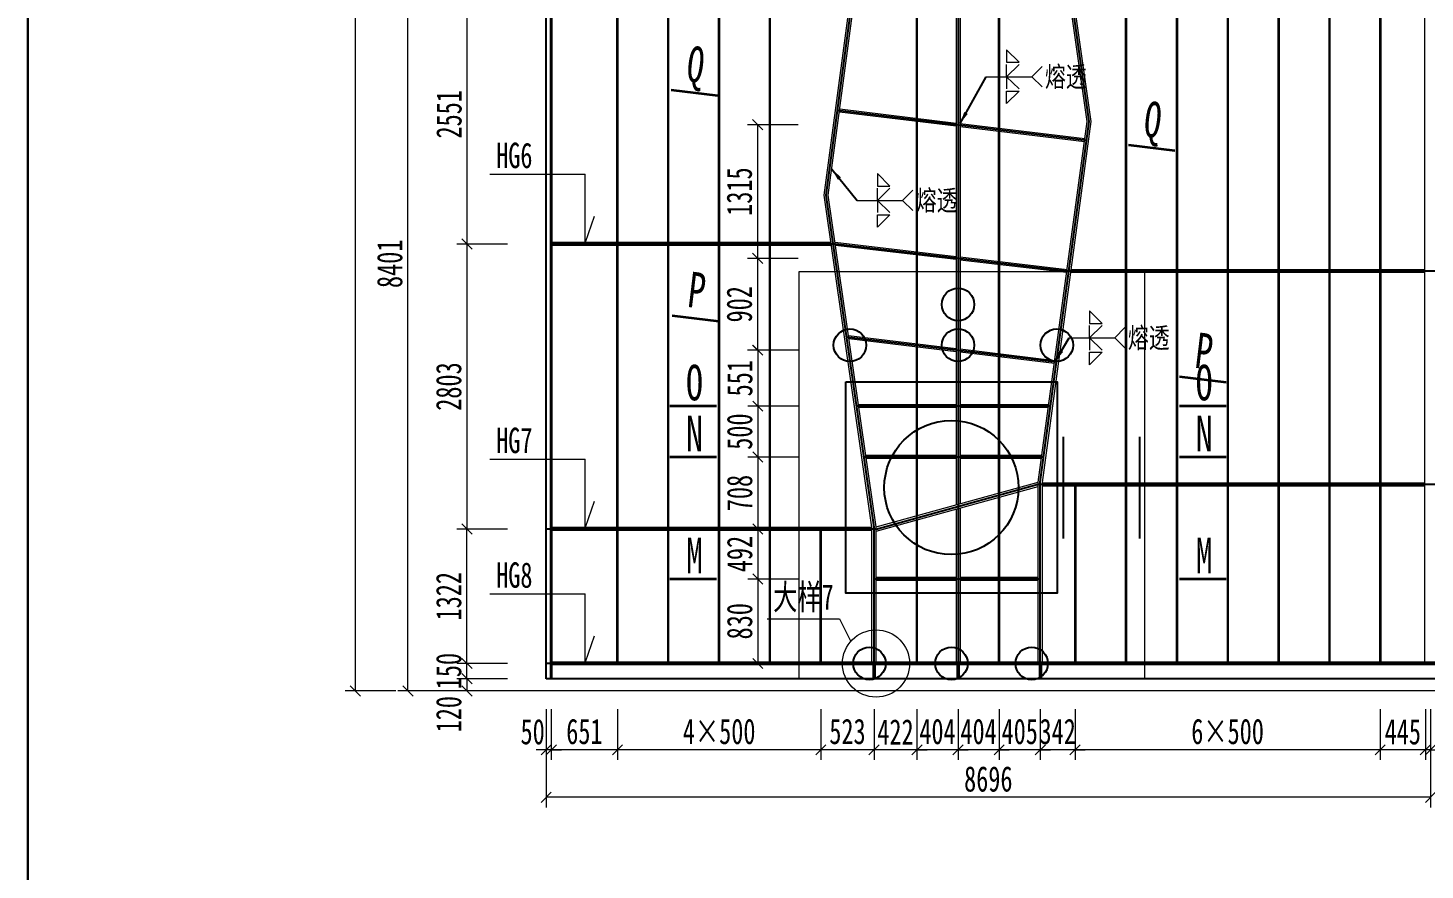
# Model space of a CAD drawing. Header units: millimetres. Extents: x -89049 to 410567, y -307459 to -100425.
# Drawn here: x 86067 to 99806, y -137737 to -129456 of the extents above; entities that cross this region are included whole.
import ezdxf
from ezdxf.enums import TextEntityAlignment as Align

# ---------------------------------------------------------------- set-up
doc = ezdxf.new("R2010")
doc.units = ezdxf.units.MM
doc.linetypes.add('CENTER2', pattern=[28.575, 19.05, -3.175, 3.175, -3.175])
doc.layers.get('Defpoints').update_dxf_attribs({"color": 8})
for name, color, linetype, lineweight in [('Dim', 4, 'Continuous', 15), ('中心线', 2, 'CENTER2', 15), ('文字', 7, 'Continuous', 15), ('粗线', 3, 'Continuous', 35), ('细实线', 4, 'Continuous', 15), ('钢板粗线', 1, 'Continuous', 25)]:
    doc.layers.add(name, color=color, linetype=linetype, lineweight=lineweight)
doc.layers.add('Text', color=4, linetype='Continuous')
doc.styles.add('111', font='', dxfattribs={"width": 0.7})
doc.styles.add('BM_Dim', font='', dxfattribs={"width": 0.85})
doc.styles.add('SMEDI', font='', dxfattribs={"width": 0.75})
doc.styles.get("Standard").update_dxf_attribs({"font": ''})
doc.styles.get('111').set_extended_font_data('仿宋_GB2312')
doc.styles.get('BM_Dim').set_extended_font_data('仿宋_GB2312')
doc.styles.get('SMEDI').set_extended_font_data('仿宋_GB2312')
doc.styles.get('Standard').set_extended_font_data('仿宋_GB2312')
doc.dimstyles.new('200', dxfattribs={"dimscale": 0, "dimtxt": 2.5, "dimasz": 1, "dimexe": 1, "dimexo": 1, "dimgap": 0.6, "dimtad": 1, "dimdec": 0, "dimdsep": 46, "dimtxsty": '111', "dimblk": 'OBLIQUE', "dimcen": 0, "dimclrd": 4, "dimclre": 4, "dimclrt": 4, "dimadec": 1, "dimazin": 2, "dimtfac": 1, "dimtdec": 0, "dimtix": 1, "dimtmove": 2, "dimatfit": 3, "dimfxl": 4, "dimfxlon": 1, "dimtolj": 1, "dimlwd": -1, "dimlwe": -1, "dimarcsym": 0})
doc.dimstyles.new('MSteel_1.0_1.0', dxfattribs={"dimtxt": 3, "dimasz": 1.2, "dimexe": 1, "dimexo": 1, "dimgap": 1, "dimtad": 3, "dimtoh": 1, "dimdec": 0, "dimzin": 0, "dimdsep": 46, "dimtxsty": 'Standard', "dimblk": 'ARCHTICK', "dimcen": 0.09, "dimclrd": 3, "dimclre": 3, "dimadec": 0, "dimazin": 0, "dimtfac": 1, "dimtdec": 4, "dimtofl": 0, "dimtmove": 0, "dimatfit": 3, "dimfxl": 1, "dimtolj": 1, "dimtzin": 0, "dimarcsym": 0})

# ---------------------------------------------------------------- blocks, each defined once
blk = doc.blocks.new('_Oblique')
at = {"color": 0, "linetype": 'ByBlock', "lineweight": -2}
blk.add_line((-0.5, -0.5), (0.5, 0.5), dxfattribs=at)
blk = doc.blocks.new('*D114')
at = {"layer": 'Defpoints', "color": 0}
for p in [(91213, -131581), (90384, -134383), (91213, -134383)]:
    blk.add_point(p, dxfattribs=at)
at = {"layer": '细实线', "color": 4}
for p, q in [((90784, -131581), (90284, -131581)), ((90384, -131581), (90384, -134383)), ((90784, -134383), (90284, -134383))]:
    blk.add_line(p, q, dxfattribs=at)
at = {"layer": '细实线', "color": 4, "xscale": 99.99999999999999, "yscale": 99.99999999999999, "zscale": 99.99999999999999}
for p, rotation in [((90384, -131581), 90), ((90384, -134383), 270)]:
    blk.add_blockref('_Oblique', p, dxfattribs=dict(at, rotation=rotation))
at = {"layer": '细实线', "color": 4, "insert": (90205, -132982), "char_height": 250, "attachment_point": 5, "rotation": 90, "style": '111'}
blk.add_mtext('\\A1;2803', dxfattribs=at)
blk = doc.blocks.new('*D115')
at = {"layer": 'Defpoints', "color": 0}
for p in [(90528, -116275), (89286, -135975), (91167, -135975)]:
    blk.add_point(p, dxfattribs=at)
at = {"layer": '细实线', "color": 4}
for p, q in [((89686, -116275), (89186, -116275)), ((89286, -116275), (89286, -135975)), ((89686, -135975), (89186, -135975))]:
    blk.add_line(p, q, dxfattribs=at)
at = {"layer": '细实线', "color": 4, "xscale": 99.99999999999999, "yscale": 99.99999999999999, "zscale": 99.99999999999999}
for p, rotation in [((89286, -116275), 90), ((89286, -135975), 270)]:
    blk.add_blockref('_Oblique', p, dxfattribs=dict(at, rotation=rotation))
at = {"layer": '细实线', "color": 4, "insert": (89107, -126125), "char_height": 250, "attachment_point": 5, "rotation": 90, "style": '111'}
blk.add_mtext('\\A1;19700', dxfattribs=at)
blk = doc.blocks.new('*D125')
at = {"layer": 'Defpoints', "color": 0}
for p in [(99364, -135705), (99809, -135855), (99364, -136554)]:
    blk.add_point(p, dxfattribs=at)
at = {"layer": '细实线', "color": 4}
for p, q in [((99364, -136154), (99364, -136654)), ((99809, -136154), (99809, -136654)), ((99809, -136554), (99364, -136554))]:
    blk.add_line(p, q, dxfattribs=at)
at = {"layer": '细实线', "color": 4, "xscale": 99.99999999999999, "yscale": 99.99999999999999, "zscale": 99.99999999999999, "rotation": 180}
blk.add_blockref('_Oblique', (99364, -136554), dxfattribs=at)
at = {"layer": '细实线', "color": 4, "xscale": 99.99999999999999, "yscale": 99.99999999999999, "zscale": 99.99999999999999}
blk.add_blockref('_Oblique', (99809, -136554), dxfattribs=at)
at = {"layer": '细实线', "color": 4, "insert": (99587, -136378), "char_height": 250, "attachment_point": 5, "style": '111'}
blk.add_mtext('\\A1;445', dxfattribs=at)
blk = doc.blocks.new('*D126')
at = {"layer": 'Defpoints', "color": 0}
for p in [(96364, -135705), (99364, -135705), (96364, -136554)]:
    blk.add_point(p, dxfattribs=at)
at = {"layer": '细实线', "color": 4}
for p, q in [((96364, -136154), (96364, -136654)), ((99364, -136154), (99364, -136654)), ((99364, -136554), (96364, -136554))]:
    blk.add_line(p, q, dxfattribs=at)
at = {"layer": '细实线', "color": 4, "xscale": 99.99999999999999, "yscale": 99.99999999999999, "zscale": 99.99999999999999, "rotation": 180}
blk.add_blockref('_Oblique', (96364, -136554), dxfattribs=at)
at = {"layer": '细实线', "color": 4, "xscale": 99.99999999999999, "yscale": 99.99999999999999, "zscale": 99.99999999999999}
blk.add_blockref('_Oblique', (99364, -136554), dxfattribs=at)
at = {"layer": '细实线', "color": 4, "insert": (97864, -136375), "char_height": 250, "attachment_point": 5, "style": '111'}
blk.add_mtext('\\A1;6×500', dxfattribs=at)
blk = doc.blocks.new('*D127')
at = {"layer": 'Defpoints', "color": 0}
for p in [(91163, -135855), (99859, -135855), (91163, -137021)]:
    blk.add_point(p, dxfattribs=at)
at = {"layer": '细实线', "color": 4}
for p, q in [((91163, -136621), (91163, -137121)), ((99859, -136621), (99859, -137121)), ((99859, -137021), (91163, -137021))]:
    blk.add_line(p, q, dxfattribs=at)
at = {"layer": '细实线', "color": 4, "xscale": 99.99999999999999, "yscale": 99.99999999999999, "zscale": 99.99999999999999, "rotation": 180}
blk.add_blockref('_Oblique', (91163, -137021), dxfattribs=at)
at = {"layer": '细实线', "color": 4, "xscale": 99.99999999999999, "yscale": 99.99999999999999, "zscale": 99.99999999999999}
blk.add_blockref('_Oblique', (99859, -137021), dxfattribs=at)
at = {"layer": '细实线', "color": 4, "insert": (95511, -136842), "char_height": 250, "attachment_point": 5, "style": '111'}
blk.add_mtext('\\A1;8696', dxfattribs=at)
blk = doc.blocks.new('*D128')
at = {"layer": 'Defpoints', "color": 0}
for p in [(99809, -135855), (99859, -135855), (99809, -136554)]:
    blk.add_point(p, dxfattribs=at)
at = {"layer": '细实线', "color": 4}
for p, q in [((99809, -136154), (99809, -136654)), ((99859, -136154), (99859, -136654)), ((99809, -136554), (99709, -136554)), ((99859, -136554), (99809, -136554)), ((99859, -136554), (99959, -136554))]:
    blk.add_line(p, q, dxfattribs=at)
at = {"layer": '细实线', "color": 4, "xscale": 99.99999999999999, "yscale": 99.99999999999999, "zscale": 99.99999999999999}
blk.add_blockref('_Oblique', (99809, -136554), dxfattribs=at)
at = {"layer": '细实线', "color": 4, "xscale": 99.99999999999999, "yscale": 99.99999999999999, "zscale": 99.99999999999999, "rotation": 180}
blk.add_blockref('_Oblique', (99859, -136554), dxfattribs=at)
at = {"layer": '细实线', "color": 4, "insert": (100022, -136376), "char_height": 250, "attachment_point": 5, "style": '111'}
blk.add_mtext('\\A1;50', dxfattribs=at)
blk = doc.blocks.new('*D129')
at = {"layer": 'Defpoints', "color": 0}
for p in [(91163, -135855), (91213, -136295), (91163, -136554)]:
    blk.add_point(p, dxfattribs=at)
at = {"layer": '细实线', "color": 4}
for p, q in [((91163, -136154), (91163, -136654)), ((91213, -136395), (91213, -136654)), ((91163, -136554), (91063, -136554)), ((91213, -136554), (91163, -136554)), ((91213, -136554), (91313, -136554))]:
    blk.add_line(p, q, dxfattribs=at)
at = {"layer": '细实线', "color": 4, "xscale": 99.99999999999999, "yscale": 99.99999999999999, "zscale": 99.99999999999999}
blk.add_blockref('_Oblique', (91163, -136554), dxfattribs=at)
at = {"layer": '细实线', "color": 4, "xscale": 99.99999999999999, "yscale": 99.99999999999999, "zscale": 99.99999999999999, "rotation": 180}
blk.add_blockref('_Oblique', (91213, -136554), dxfattribs=at)
at = {"layer": '细实线', "color": 4, "insert": (91030, -136377), "char_height": 250, "attachment_point": 5, "style": '111'}
blk.add_mtext('\\A1;50', dxfattribs=at)
blk = doc.blocks.new('*D130')
at = {"layer": 'Defpoints', "color": 0}
for p in [(91864, -135705), (91213, -135855), (91213, -136554)]:
    blk.add_point(p, dxfattribs=at)
at = {"layer": '细实线', "color": 4}
for p, q in [((91213, -136154), (91213, -136654)), ((91864, -136154), (91864, -136654)), ((91864, -136554), (91213, -136554))]:
    blk.add_line(p, q, dxfattribs=at)
at = {"layer": '细实线', "color": 4, "xscale": 99.99999999999999, "yscale": 99.99999999999999, "zscale": 99.99999999999999, "rotation": 180}
blk.add_blockref('_Oblique', (91213, -136554), dxfattribs=at)
at = {"layer": '细实线', "color": 4, "xscale": 99.99999999999999, "yscale": 99.99999999999999, "zscale": 99.99999999999999}
blk.add_blockref('_Oblique', (91864, -136554), dxfattribs=at)
at = {"layer": '细实线', "color": 4, "insert": (91539, -136375), "char_height": 250, "attachment_point": 5, "style": '111'}
blk.add_mtext('\\A1;651', dxfattribs=at)
blk = doc.blocks.new('*D132')
at = {"layer": 'Defpoints', "color": 0}
for p in [(89804, -127574), (91163, -127574), (91163, -135975)]:
    blk.add_point(p, dxfattribs=at)
at = {"layer": '细实线', "color": 4}
for p, q in [((90204, -127574), (89704, -127574)), ((89804, -135975), (89804, -127574)), ((90204, -135975), (89704, -135975))]:
    blk.add_line(p, q, dxfattribs=at)
at = {"layer": '细实线', "color": 4, "xscale": 99.99999999999999, "yscale": 99.99999999999999, "zscale": 99.99999999999999}
for p, rotation in [((89804, -127574), 90), ((89804, -135975), 270)]:
    blk.add_blockref('_Oblique', p, dxfattribs=dict(at, rotation=rotation))
at = {"layer": '细实线', "color": 4, "insert": (89625, -131775), "char_height": 250, "attachment_point": 5, "rotation": 90, "style": '111'}
blk.add_mtext('\\A1;8401', dxfattribs=at)
blk = doc.blocks.new('*D133')
at = {"layer": 'Defpoints', "color": 0}
for p in [(91163, -135855), (90384, -135975), (91163, -135975)]:
    blk.add_point(p, dxfattribs=at)
at = {"layer": '细实线', "color": 4}
for p, q in [((90784, -135855), (90284, -135855)), ((90384, -135855), (90384, -135975)), ((90784, -135975), (90284, -135975))]:
    blk.add_line(p, q, dxfattribs=at)
at = {"layer": '细实线', "color": 4, "xscale": 99.99999999999999, "yscale": 99.99999999999999, "zscale": 99.99999999999999}
for p, rotation in [((90384, -135855), 90), ((90384, -135975), 270)]:
    blk.add_blockref('_Oblique', p, dxfattribs=dict(at, rotation=rotation))
at = {"layer": '细实线', "color": 4, "insert": (90205, -136204), "char_height": 250, "attachment_point": 5, "rotation": 90, "style": '111'}
blk.add_mtext('\\A1;120', dxfattribs=at)
blk = doc.blocks.new('*D134')
at = {"layer": 'Defpoints', "color": 0}
for p in [(90384, -135705), (91220, -135705), (91163, -135855)]:
    blk.add_point(p, dxfattribs=at)
at = {"layer": '细实线', "color": 4}
for p, q in [((90384, -135705), (90384, -135605)), ((90784, -135705), (90284, -135705)), ((90384, -135855), (90384, -135705)), ((90784, -135855), (90284, -135855)), ((90384, -135855), (90384, -135955))]:
    blk.add_line(p, q, dxfattribs=at)
at = {"layer": '细实线', "color": 4, "xscale": 99.99999999999999, "yscale": 99.99999999999999, "zscale": 99.99999999999999}
for p, rotation in [((90384, -135705), 270), ((90384, -135855), 90)]:
    blk.add_blockref('_Oblique', p, dxfattribs=dict(at, rotation=rotation))
at = {"layer": '细实线', "color": 4, "insert": (90205, -135780), "char_height": 250, "attachment_point": 5, "rotation": 90, "style": '111'}
blk.add_mtext('\\A1;150', dxfattribs=at)
blk = doc.blocks.new('*D135')
at = {"layer": 'Defpoints', "color": 0}
for p in [(90384, -134383), (91213, -134383), (91220, -135705)]:
    blk.add_point(p, dxfattribs=at)
at = {"layer": '细实线', "color": 4}
for p, q in [((90784, -134383), (90284, -134383)), ((90384, -135705), (90384, -134383)), ((90784, -135705), (90284, -135705))]:
    blk.add_line(p, q, dxfattribs=at)
at = {"layer": '细实线', "color": 4, "xscale": 99.99999999999999, "yscale": 99.99999999999999, "zscale": 99.99999999999999}
for p, rotation in [((90384, -134383), 90), ((90384, -135705), 270)]:
    blk.add_blockref('_Oblique', p, dxfattribs=dict(at, rotation=rotation))
at = {"layer": '细实线', "color": 4, "insert": (90205, -135044), "char_height": 250, "attachment_point": 5, "rotation": 90, "style": '111'}
blk.add_mtext('\\A1;1322', dxfattribs=at)
blk = doc.blocks.new('*D136')
at = {"layer": 'Defpoints', "color": 0}
for p in [(91220, -129029), (90384, -131581), (91213, -131581)]:
    blk.add_point(p, dxfattribs=at)
at = {"layer": '细实线', "color": 4}
for p, q in [((90784, -129029), (90284, -129029)), ((90384, -129029), (90384, -131581)), ((90784, -131581), (90284, -131581))]:
    blk.add_line(p, q, dxfattribs=at)
at = {"layer": '细实线', "color": 4, "xscale": 99.99999999999999, "yscale": 99.99999999999999, "zscale": 99.99999999999999}
for p, rotation in [((90384, -129029), 90), ((90384, -131581), 270)]:
    blk.add_blockref('_Oblique', p, dxfattribs=dict(at, rotation=rotation))
at = {"layer": '细实线', "color": 4, "insert": (90208, -130305), "char_height": 250, "attachment_point": 5, "rotation": 90, "style": '111'}
blk.add_mtext('\\A1;2551', dxfattribs=at)
blk = doc.blocks.new('*D137')
at = {"layer": 'Defpoints', "color": 0}
for p in [(96022, -135705), (96364, -135705), (96022, -136554)]:
    blk.add_point(p, dxfattribs=at)
at = {"layer": '细实线', "color": 4}
for p, q in [((96022, -136154), (96022, -136654)), ((96364, -136154), (96364, -136654)), ((96022, -136554), (95922, -136554)), ((96364, -136554), (96022, -136554)), ((96364, -136554), (96464, -136554))]:
    blk.add_line(p, q, dxfattribs=at)
at = {"layer": '细实线', "color": 4, "xscale": 99.99999999999999, "yscale": 99.99999999999999, "zscale": 99.99999999999999}
blk.add_blockref('_Oblique', (96022, -136554), dxfattribs=at)
at = {"layer": '细实线', "color": 4, "xscale": 99.99999999999999, "yscale": 99.99999999999999, "zscale": 99.99999999999999, "rotation": 180}
blk.add_blockref('_Oblique', (96364, -136554), dxfattribs=at)
at = {"layer": '细实线', "color": 4, "insert": (96193, -136375), "char_height": 250, "attachment_point": 5, "style": '111'}
blk.add_mtext('\\A1;342', dxfattribs=at)
blk = doc.blocks.new('*D138')
at = {"layer": 'Defpoints', "color": 0}
for p in [(95617, -135705), (96022, -135705), (95617, -136554)]:
    blk.add_point(p, dxfattribs=at)
at = {"layer": '细实线', "color": 4}
for p, q in [((95617, -136154), (95617, -136654)), ((96022, -136154), (96022, -136654)), ((95617, -136554), (95517, -136554)), ((96022, -136554), (95617, -136554)), ((96022, -136554), (96122, -136554))]:
    blk.add_line(p, q, dxfattribs=at)
at = {"layer": '细实线', "color": 4, "xscale": 99.99999999999999, "yscale": 99.99999999999999, "zscale": 99.99999999999999}
blk.add_blockref('_Oblique', (95617, -136554), dxfattribs=at)
at = {"layer": '细实线', "color": 4, "xscale": 99.99999999999999, "yscale": 99.99999999999999, "zscale": 99.99999999999999, "rotation": 180}
blk.add_blockref('_Oblique', (96022, -136554), dxfattribs=at)
at = {"layer": '细实线', "color": 4, "insert": (95820, -136375), "char_height": 250, "attachment_point": 5, "style": '111'}
blk.add_mtext('\\A1;405', dxfattribs=at)
blk = doc.blocks.new('*D139')
at = {"layer": 'Defpoints', "color": 0}
for p in [(95213, -135705), (95617, -135705), (95213, -136554)]:
    blk.add_point(p, dxfattribs=at)
at = {"layer": '细实线', "color": 4}
for p, q in [((95213, -136154), (95213, -136654)), ((95617, -136154), (95617, -136654)), ((95213, -136554), (95113, -136554)), ((95617, -136554), (95213, -136554)), ((95617, -136554), (95717, -136554))]:
    blk.add_line(p, q, dxfattribs=at)
at = {"layer": '细实线', "color": 4, "xscale": 99.99999999999999, "yscale": 99.99999999999999, "zscale": 99.99999999999999}
blk.add_blockref('_Oblique', (95213, -136554), dxfattribs=at)
at = {"layer": '细实线', "color": 4, "xscale": 99.99999999999999, "yscale": 99.99999999999999, "zscale": 99.99999999999999, "rotation": 180}
blk.add_blockref('_Oblique', (95617, -136554), dxfattribs=at)
at = {"layer": '细实线', "color": 4, "insert": (95415, -136375), "char_height": 250, "attachment_point": 5, "style": '111'}
blk.add_mtext('\\A1;404', dxfattribs=at)
blk = doc.blocks.new('*D140')
at = {"layer": 'Defpoints', "color": 0}
for p in [(94809, -135705), (95213, -135705), (94809, -136554)]:
    blk.add_point(p, dxfattribs=at)
at = {"layer": '细实线', "color": 4}
for p, q in [((94809, -136154), (94809, -136654)), ((95213, -136154), (95213, -136654)), ((94809, -136554), (94709, -136554)), ((95213, -136554), (94809, -136554)), ((95213, -136554), (95313, -136554))]:
    blk.add_line(p, q, dxfattribs=at)
at = {"layer": '细实线', "color": 4, "xscale": 99.99999999999999, "yscale": 99.99999999999999, "zscale": 99.99999999999999}
blk.add_blockref('_Oblique', (94809, -136554), dxfattribs=at)
at = {"layer": '细实线', "color": 4, "xscale": 99.99999999999999, "yscale": 99.99999999999999, "zscale": 99.99999999999999, "rotation": 180}
blk.add_blockref('_Oblique', (95213, -136554), dxfattribs=at)
at = {"layer": '细实线', "color": 4, "insert": (95011, -136375), "char_height": 250, "attachment_point": 5, "style": '111'}
blk.add_mtext('\\A1;404', dxfattribs=at)
blk = doc.blocks.new('*D141')
at = {"layer": 'Defpoints', "color": 0}
for p in [(94387, -135705), (94809, -135705), (94387, -136554)]:
    blk.add_point(p, dxfattribs=at)
at = {"layer": '细实线', "color": 4}
for p, q in [((94387, -136154), (94387, -136654)), ((94809, -136154), (94809, -136654)), ((94387, -136554), (94287, -136554)), ((94809, -136554), (94387, -136554)), ((94809, -136554), (94909, -136554))]:
    blk.add_line(p, q, dxfattribs=at)
at = {"layer": '细实线', "color": 4, "xscale": 99.99999999999999, "yscale": 99.99999999999999, "zscale": 99.99999999999999}
blk.add_blockref('_Oblique', (94387, -136554), dxfattribs=at)
at = {"layer": '细实线', "color": 4, "xscale": 99.99999999999999, "yscale": 99.99999999999999, "zscale": 99.99999999999999, "rotation": 180}
blk.add_blockref('_Oblique', (94809, -136554), dxfattribs=at)
at = {"layer": '细实线', "color": 4, "insert": (94598, -136378), "char_height": 250, "attachment_point": 5, "style": '111'}
blk.add_mtext('\\A1;422', dxfattribs=at)
blk = doc.blocks.new('*D142')
at = {"layer": 'Defpoints', "color": 0}
for p in [(93864, -135705), (94387, -135705), (93864, -136554)]:
    blk.add_point(p, dxfattribs=at)
at = {"layer": '细实线', "color": 4}
for p, q in [((93864, -136154), (93864, -136654)), ((94387, -136154), (94387, -136654)), ((94387, -136554), (93864, -136554))]:
    blk.add_line(p, q, dxfattribs=at)
at = {"layer": '细实线', "color": 4, "xscale": 99.99999999999999, "yscale": 99.99999999999999, "zscale": 99.99999999999999, "rotation": 180}
blk.add_blockref('_Oblique', (93864, -136554), dxfattribs=at)
at = {"layer": '细实线', "color": 4, "xscale": 99.99999999999999, "yscale": 99.99999999999999, "zscale": 99.99999999999999}
blk.add_blockref('_Oblique', (94387, -136554), dxfattribs=at)
at = {"layer": '细实线', "color": 4, "insert": (94126, -136375), "char_height": 250, "attachment_point": 5, "style": '111'}
blk.add_mtext('\\A1;523', dxfattribs=at)
blk = doc.blocks.new('*D143')
at = {"layer": 'Defpoints', "color": 0}
for p in [(91864, -135705), (93864, -135705), (91864, -136554)]:
    blk.add_point(p, dxfattribs=at)
at = {"layer": '细实线', "color": 4}
for p, q in [((91864, -136154), (91864, -136654)), ((93864, -136154), (93864, -136654)), ((93864, -136554), (91864, -136554))]:
    blk.add_line(p, q, dxfattribs=at)
at = {"layer": '细实线', "color": 4, "xscale": 99.99999999999999, "yscale": 99.99999999999999, "zscale": 99.99999999999999, "rotation": 180}
blk.add_blockref('_Oblique', (91864, -136554), dxfattribs=at)
at = {"layer": '细实线', "color": 4, "xscale": 99.99999999999999, "yscale": 99.99999999999999, "zscale": 99.99999999999999}
blk.add_blockref('_Oblique', (93864, -136554), dxfattribs=at)
at = {"layer": '细实线', "color": 4, "insert": (92864, -136375), "char_height": 250, "attachment_point": 5, "style": '111'}
blk.add_mtext('\\A1;\\f仿宋_GB2312|b0|i0|c134|p49;4×500', dxfattribs=at)
blk = doc.blocks.new('_ArchTick')
at = {"color": 0, "linetype": 'ByBlock', "const_width": 0.15}
blk.add_lwpolyline([(-0.5, -0.5), (0.5, 0.5)], dxfattribs=at)
blk = doc.blocks.new('全融透1')
at = {"layer": 'Dim'}
blk.add_line((0, 0), (4.48, 0), dxfattribs=at)
for points in [[(2, 2.65), (2, 1.41), (3.23, 1.41)], [(2, -2.65), (2, -1.41), (3.23, -1.41)]]:
    blk.add_lwpolyline(points, close=True, dxfattribs=at)
for points in [[(3.23, 1.21), (2, 0), (2, 1.21)], [(3.23, -1.21), (2, 0), (2, -1.21)], [(5.48, 1), (4.48, 0), (5.48, -1)]]:
    blk.add_lwpolyline(points, dxfattribs=at)
at = {"layer": 'Text', "style": 'SMEDI', "width": 0.75}
blk.add_text('熔透', height=2, dxfattribs=at).set_placement((5.77, 0), align=Align.MIDDLE_LEFT)
blk = doc.blocks.new('*D1364')
at = {"layer": 'Defpoints', "color": 0}
for p in [(95213, -130407), (93242, -131722), (95213, -131722)]:
    blk.add_point(p, dxfattribs=at)
at = {"layer": '细实线', "color": 4}
for p, q in [((93642, -130407), (93142, -130407)), ((93242, -130407), (93242, -131722)), ((93642, -131722), (93142, -131722))]:
    blk.add_line(p, q, dxfattribs=at)
at = {"layer": '细实线', "color": 4, "xscale": 99.99999999999999, "yscale": 99.99999999999999, "zscale": 99.99999999999999}
for p, rotation in [((93242, -130407), 90), ((93242, -131722), 270)]:
    blk.add_blockref('_Oblique', p, dxfattribs=dict(at, rotation=rotation))
at = {"layer": '细实线', "color": 4, "insert": (93063, -131065), "char_height": 250, "attachment_point": 5, "rotation": 90, "style": '111'}
blk.add_mtext('\\A1;1315', dxfattribs=at)
blk = doc.blocks.new('*D1365')
at = {"layer": 'Defpoints', "color": 0}
for p in [(94415, -134875), (93245, -135705), (94407, -135705)]:
    blk.add_point(p, dxfattribs=at)
at = {"layer": '细实线', "color": 4}
for p, q in [((93645, -134875), (93145, -134875)), ((93245, -134875), (93245, -135705)), ((93645, -135705), (93145, -135705))]:
    blk.add_line(p, q, dxfattribs=at)
at = {"layer": '细实线', "color": 4, "xscale": 99.99999999999999, "yscale": 99.99999999999999, "zscale": 99.99999999999999}
for p, rotation in [((93245, -134875), 90), ((93245, -135705), 270)]:
    blk.add_blockref('_Oblique', p, dxfattribs=dict(at, rotation=rotation))
at = {"layer": '细实线', "color": 4, "insert": (93066, -135290), "char_height": 250, "attachment_point": 5, "rotation": 90, "style": '111'}
blk.add_mtext('\\A1;830', dxfattribs=at)
blk = doc.blocks.new('*D1366')
at = {"layer": 'Defpoints', "color": 0}
for p in [(93939, -134383), (93245, -134875), (94407, -134875)]:
    blk.add_point(p, dxfattribs=at)
at = {"layer": '细实线', "color": 4}
for p, q in [((93645, -134383), (93145, -134383)), ((93245, -134383), (93245, -134875)), ((93645, -134875), (93145, -134875))]:
    blk.add_line(p, q, dxfattribs=at)
at = {"layer": '细实线', "color": 4, "xscale": 99.99999999999999, "yscale": 99.99999999999999, "zscale": 99.99999999999999}
for p, rotation in [((93245, -134383), 90), ((93245, -134875), 270)]:
    blk.add_blockref('_Oblique', p, dxfattribs=dict(at, rotation=rotation))
at = {"layer": '细实线', "color": 4, "insert": (93066, -134629), "char_height": 250, "attachment_point": 5, "rotation": 90, "style": '111'}
blk.add_mtext('\\A1;492', dxfattribs=at)
blk = doc.blocks.new('*D1367')
at = {"layer": 'Defpoints', "color": 0}
for p in [(94308, -133675), (93245, -134383), (93939, -134383)]:
    blk.add_point(p, dxfattribs=at)
at = {"layer": '细实线', "color": 4}
for p, q in [((93645, -133675), (93145, -133675)), ((93245, -133675), (93245, -134383)), ((93645, -134383), (93145, -134383))]:
    blk.add_line(p, q, dxfattribs=at)
at = {"layer": '细实线', "color": 4, "xscale": 99.99999999999999, "yscale": 99.99999999999999, "zscale": 99.99999999999999}
for p, rotation in [((93245, -133675), 90), ((93245, -134383), 270)]:
    blk.add_blockref('_Oblique', p, dxfattribs=dict(at, rotation=rotation))
at = {"layer": '细实线', "color": 4, "insert": (93066, -134029), "char_height": 250, "attachment_point": 5, "rotation": 90, "style": '111'}
blk.add_mtext('\\A1;708', dxfattribs=at)
blk = doc.blocks.new('*D1368')
at = {"layer": 'Defpoints', "color": 0}
for p in [(94236, -133175), (93245, -133675), (94407, -133675)]:
    blk.add_point(p, dxfattribs=at)
at = {"layer": '细实线', "color": 4}
for p, q in [((93645, -133175), (93145, -133175)), ((93245, -133175), (93245, -133675)), ((93645, -133675), (93145, -133675))]:
    blk.add_line(p, q, dxfattribs=at)
at = {"layer": '细实线', "color": 4, "xscale": 99.99999999999999, "yscale": 99.99999999999999, "zscale": 99.99999999999999}
for p, rotation in [((93245, -133175), 90), ((93245, -133675), 270)]:
    blk.add_blockref('_Oblique', p, dxfattribs=dict(at, rotation=rotation))
at = {"layer": '细实线', "color": 4, "insert": (93066, -133425), "char_height": 250, "attachment_point": 5, "rotation": 90, "style": '111'}
blk.add_mtext('\\A1;500', dxfattribs=at)
blk = doc.blocks.new('*D1369')
at = {"layer": 'Defpoints', "color": 0}
for p in [(95213, -132624), (93245, -133175), (94407, -133175)]:
    blk.add_point(p, dxfattribs=at)
at = {"layer": '细实线', "color": 4}
for p, q in [((93645, -132624), (93145, -132624)), ((93245, -132624), (93245, -133175)), ((93645, -133175), (93145, -133175))]:
    blk.add_line(p, q, dxfattribs=at)
at = {"layer": '细实线', "color": 4, "xscale": 99.99999999999999, "yscale": 99.99999999999999, "zscale": 99.99999999999999}
for p, rotation in [((93245, -132624), 90), ((93245, -133175), 270)]:
    blk.add_blockref('_Oblique', p, dxfattribs=dict(at, rotation=rotation))
at = {"layer": '细实线', "color": 4, "insert": (93068, -132900), "char_height": 250, "attachment_point": 5, "rotation": 90, "style": '111'}
blk.add_mtext('\\A1;551', dxfattribs=at)
blk = doc.blocks.new('*D1370')
at = {"layer": 'Defpoints', "color": 0}
for p in [(95213, -131722), (93242, -132624), (95213, -132624)]:
    blk.add_point(p, dxfattribs=at)
at = {"layer": '细实线', "color": 4}
for p, q in [((93642, -131722), (93142, -131722)), ((93242, -131722), (93242, -132624)), ((93642, -132624), (93142, -132624))]:
    blk.add_line(p, q, dxfattribs=at)
at = {"layer": '细实线', "color": 4, "xscale": 99.99999999999999, "yscale": 99.99999999999999, "zscale": 99.99999999999999}
for p, rotation in [((93242, -131722), 90), ((93242, -132624), 270)]:
    blk.add_blockref('_Oblique', p, dxfattribs=dict(at, rotation=rotation))
at = {"layer": '细实线', "color": 4, "insert": (93063, -132173), "char_height": 250, "attachment_point": 5, "rotation": 90, "style": '111'}
blk.add_mtext('\\A1;902', dxfattribs=at)

msp = doc.modelspace()

# ---------------------------------------------------------------- linework, layer by layer
at = {"layer": 'Defpoints'}
for p, q in [((94809.1, -135705.1), (94809.1, -116075.1)), ((95617.3, -135705.1), (95617.3, -116075.1)), ((96864.4, -116075.1), (96864.4, -135705.1)), ((97364.4, -116075.1), (97364.4, -135705.1)), ((97864.4, -116075.1), (97864.4, -135705.1)), ((98364.4, -116075.1), (98364.4, -135705.1)), ((98864.4, -116075.1), (98864.4, -135705.1)), ((99364.4, -116075.1), (99364.4, -135705.1)), ((95213.2, -117275.1), (95213.2, -135855.1)), ((94028.4, -130264.3), (96477.3, -130559.9)), ((94117.7, -132492.8), (96182.4, -132740.5)), ((96123.6, -133175.1), (94215.9, -133175.1)), ((96056, -133675.1), (94287.8, -133675.1)), ((94407, -134383.2), (96002.4, -133943.3)), ((96002.4, -133943.3), (109748.2, -133943.3)), ((96364.4, -133943.3), (96364.4, -135705.1)), ((94407, -134383.2), (91163.5, -134383.2)), ((93864.4, -135705.1), (93864.4, -134383.2)), ((96022.4, -134875.1), (94387, -134875.1)), ((109748.2, -135705.1), (91163.5, -135705.1))]:
    msp.add_line(p, q, dxfattribs=at)
at = {"layer": 'Defpoints', "color": 8}
for p, q in [((96248.2, -133475.1), (96248.2, -134475.1)), ((96998.2, -133475.1), (96998.2, -134475.1))]:
    msp.add_line(p, q, dxfattribs=at)
at = {"layer": 'Defpoints'}
for points in [[(47566.6, -113054.1), (86066.6, -113054.1), (86066.6, -138634.1), (47566.6, -138634.1)], [(86066.6, -113054.1), (124566.6, -113054.1), (124566.6, -138634.1), (86066.6, -138634.1)]]:
    msp.add_lwpolyline(points, close=True, dxfattribs=at)
at = {"layer": 'Defpoints', "elevation": 0}
for points in [[(91213.5, -135855.1), (91213.5, -127574.1), (93212.4, -116075.1)], [(91864.4, -135705.1), (91864.4, -127574.1), (93681.4, -116075.1)], [(92364.4, -135705.1), (92364.4, -127574.1), (94040.5, -116075.1)], [(92864.4, -135705.1), (92864.4, -127574.1), (94369.9, -116075.1)], [(96022.4, -135855.1), (96022.4, -133923.9), (96502.3, -130374.8), (96041.4, -127140.6), (96041.4, -116075.1)], [(94387, -135855.1), (94387, -134363.9), (93917, -131098.6), (94385, -127593.6), (94385, -119475.1)], [(93364.4, -135705.1), (93364.4, -127574.1), (94022.8, -121475.1)], [(109748.2, -131848.1), (96282.9, -131848.1), (94006.6, -131580.5), (91213.5, -131580.5)]]:
    msp.add_lwpolyline(points, dxfattribs=at)
at = {"layer": 'Defpoints', "color": 8, "elevation": 0}
msp.add_lwpolyline([(94108.2, -132935.1), (96188.2, -132935.1), (96188.2, -135015.1), (94108.2, -135015.1)], close=True, dxfattribs=at)
at = {"layer": 'Defpoints'}
for centre in [(95213.2, -132175.1), (94149.8, -132575.5), (95213.2, -132575.1), (96184.6, -132575.1), (94342, -135705.1), (95148.2, -135705.1), (95937.4, -135705.1)]:
    msp.add_circle(centre, 160, dxfattribs=at)
at = {"layer": 'Defpoints', "color": 8}
msp.add_circle((95148.2, -133975.1), 660, dxfattribs=at)
at = {"layer": '中心线', "ltscale": 0.3}
msp.add_line((112158.9, -135975.1), (89888.7, -135975.1), dxfattribs=at)
at = {"layer": '粗线'}
for p, q in [((92849.6, -130122), (92392.2, -130066.8)), ((97345.6, -130664.7), (96888.2, -130609.5)), ((92860.9, -132342.1), (92403.4, -132286.9)), ((97848.6, -132940.7), (97391.2, -132885.5)), ((92839.5, -133175.1), (92378.8, -133175.1)), ((97851.3, -133175.1), (97390.5, -133175.1)), ((92839.5, -133675.1), (92378.8, -133675.1)), ((97851.3, -133675.1), (97390.5, -133675.1)), ((92839.5, -134875.1), (92378.8, -134875.1)), ((97851.3, -134875.1), (97390.5, -134875.1))]:
    msp.add_line(p, q, dxfattribs=at)
at = {"layer": '细实线', "ltscale": 4}
for p, q in [((96858.4, -116075.1), (96858.4, -135693.1)), ((96870.4, -116075.1), (96870.4, -135693.1)), ((97358.4, -116075.1), (97358.4, -135693.1)), ((97370.4, -116075.1), (97370.4, -135693.1)), ((97858.4, -116075.1), (97858.4, -135693.1)), ((97870.4, -116075.1), (97870.4, -135693.1)), ((98358.4, -116075.1), (98358.4, -135693.1)), ((98370.4, -116075.1), (98370.4, -135693.1)), ((98858.4, -116075.1), (98858.4, -135693.1)), ((98870.4, -116075.1), (98870.4, -135693.1)), ((99358.4, -116075.1), (99358.4, -135693.1)), ((99370.4, -116075.1), (99370.4, -135693.1)), ((96358.4, -133957.3), (96358.4, -135693.1)), ((96370.4, -133957.3), (96370.4, -135693.1)), ((93858.4, -135693.1), (93858.4, -134397.2)), ((93870.4, -135693.1), (93870.4, -134397.2)), ((109748.2, -135693.1), (91220.5, -135693.1)), ((109748.2, -135717.1), (91220.5, -135717.1))]:
    msp.add_line(p, q, dxfattribs=at)
at = {"layer": '细实线', "color": 2, "ltscale": 4}
msp.add_line((99802.4, -135693.1), (99802.4, -116075.1), dxfattribs=at)
at = {"layer": '细实线', "color": 3}
for p, q in [((95233.2, -127362.8), (95233.2, -134134.7)), ((95193.2, -127374), (95193.2, -134145.7)), ((94046.4, -130280.6), (95193.2, -130419)), ((94050.1, -130252.8), (95193.2, -130390.8)), ((95233.2, -130395.6), (96459.3, -130543.6)), ((95233.2, -130423.8), (96455.5, -130571.4)), ((93648.2, -132561.5), (93648.2, -132589.5)), ((94136.2, -132480.9), (95193.2, -132607.7)), ((94140.3, -132509.6), (95193.2, -132635.9)), ((95233.2, -132612.5), (96164.4, -132724.3)), ((95233.2, -132640.7), (96160.6, -132752)), ((94407, -134362.5), (96002.4, -133922.6)), ((96042.4, -133929.3), (99802.4, -133929.3)), ((96042.4, -133957.3), (99802.4, -133957.3)), ((94407, -134404), (96002.4, -133964.1)), ((95193.2, -134187.2), (95193.2, -135693.1)), ((95233.2, -134176.2), (95233.2, -135693.1)), ((94367, -134369.2), (91220.5, -134369.2)), ((94367, -134397.2), (91220.5, -134397.2)), ((94375, -135717.1), (94375, -135855.1)), ((94399, -135717.1), (94399, -135855.1)), ((95201.2, -135717.1), (95201.2, -135855.1)), ((95225.2, -135717.1), (95225.2, -135855.1)), ((96010.4, -135717.1), (96010.4, -135855.1)), ((96034.4, -135717.1), (96034.4, -135855.1))]:
    msp.add_line(p, q, dxfattribs=at)
at = {"layer": '细实线'}
for p, q in [((95611.3, -134030.4), (95611.3, -127256.9)), ((95623.3, -134027.1), (95623.3, -127253.5)), ((94803.1, -134253.3), (94803.1, -127483.3)), ((94815.1, -134250), (94815.1, -127480)), ((90607.3, -130892.5), (91547, -130892.5)), ((91547, -131566.5), (91547, -130892.5)), ((91634.2, -131308.7), (91547, -131566.5)), ((90607.3, -133695.3), (91547, -133695.3)), ((91547, -134369.2), (91547, -133695.3)), ((95611.3, -135693.1), (95611.3, -134071.9)), ((95623.3, -135693.1), (95623.3, -134068.6)), ((91634.2, -134111.5), (91547, -134369.2)), ((94803.1, -135693.1), (94803.1, -134294.8)), ((94815.1, -135693.1), (94815.1, -134291.5)), ((90607.3, -135019.1), (91547, -135019.1)), ((91547, -135693.1), (91547, -135019.1)), ((93336.6, -135265), (94046.2, -135265)), ((94046.2, -135265), (94157.4, -135488.3)), ((91634.2, -135435.3), (91547, -135693.1))]:
    msp.add_line(p, q, dxfattribs=at)
at = {"layer": '细实线', "color": 5}
for p, q in [((93648.2, -131855.1), (93648.2, -135855.1)), ((97048.2, -131855.1), (93648.2, -131855.1)), ((97048.2, -131855.1), (97048.2, -135855.1))]:
    msp.add_line(p, q, dxfattribs=at)
at = {"layer": '细实线', "color": 3, "ltscale": 4}
for p, q in [((95193.2, -133161.1), (94234.1, -133161.1)), ((95193.2, -133189.1), (94238.1, -133189.1)), ((96105.3, -133161.1), (95233.2, -133161.1)), ((96101.5, -133189.1), (95233.2, -133189.1)), ((95193.2, -133661.1), (94306, -133661.1)), ((96037.7, -133661.1), (95233.2, -133661.1)), ((95193.2, -133689.1), (94310, -133689.1)), ((96033.9, -133689.1), (95233.2, -133689.1)), ((95193.2, -134861.1), (94407, -134861.1)), ((95193.2, -134889.1), (94407, -134889.1)), ((96002.4, -134861.1), (95233.2, -134861.1)), ((96002.4, -134889.1), (95233.2, -134889.1))]:
    msp.add_line(p, q, dxfattribs=at)
at = {"layer": '细实线', "color": 2, "ltscale": 4, "elevation": 0}
for points in [[(91206.5, -135855.1), (91206.5, -127574.1), (93205.4, -116075.1)], [(91220.5, -135855.1), (91220.5, -127574.1), (93219.4, -116075.1)]]:
    msp.add_lwpolyline(points, dxfattribs=at)
at = {"layer": '细实线', "ltscale": 4, "elevation": 0}
for points in [[(91858.4, -135693.1), (91858.4, -127574.1), (93675.4, -116075.1)], [(91870.4, -135693.1), (91870.4, -127574.1), (93687.4, -116075.1)], [(92358.4, -135693.1), (92358.4, -127574.1), (94034.5, -116075.1)], [(92370.4, -135693.1), (92370.4, -127574.1), (94046.5, -116075.1)], [(92858.4, -135693.1), (92858.4, -127574.1), (94363.9, -116075.1)], [(92870.4, -135693.1), (92870.4, -127574.1), (94375.9, -116075.1)], [(93358.4, -135693.1), (93358.4, -127574.1), (94016.2, -121481.1)], [(93370.4, -135693.1), (93370.4, -127574.1), (94028.2, -121481.1)]]:
    msp.add_lwpolyline(points, dxfattribs=at)
at = {"layer": '细实线', "color": 3, "elevation": 0}
for points in [[(96002.4, -135693.1), (96002.4, -133922.6), (96482.1, -130374.8), (96021.4, -127142), (96021.4, -116075.1)], [(96042.4, -135693.1), (96042.4, -133925.3), (96522.5, -130374.7), (96061.4, -127139.1), (96061.4, -116075.1)], [(94367, -135693.1), (94367, -134365.4), (93896.9, -131098.8), (94365, -127592.2), (94365, -119475.1)], [(94407, -135693.1), (94407, -134362.5), (93937.2, -131098.5), (94405, -127594.9), (94405, -119475.1)], [(93964.2, -131566.5), (91220.5, -131566.5)], [(93968.2, -131594.5), (91220.5, -131594.5)], [(95193.2, -131705.9), (94004.5, -131566.2)], [(95193.2, -131734.1), (94008.7, -131594.8)], [(96284.8, -131834.2), (95233.2, -131710.6)], [(96281, -131862), (95233.2, -131738.8)], [(99802.4, -131862.1), (96321.3, -131862.1)], [(99802.4, -131834.1), (96325.1, -131834.1)]]:
    msp.add_lwpolyline(points, dxfattribs=at)
at = {"layer": '细实线'}
msp.add_circle((94407, -135705.1), 330.5, dxfattribs=at)
at = {"layer": '钢板粗线'}
msp.add_line((109748.2, -135855.1), (91163.5, -135855.1), dxfattribs=at)
at = {"layer": '钢板粗线', "elevation": 0}
msp.add_lwpolyline([(91163.5, -135855.1), (91163.5, -127574.1), (93162.4, -116075.1)], dxfattribs=at)

# ---------------------------------------------------------------- block references
at = {"layer": '细实线', "color": 8, "xscale": 100, "yscale": 100, "zscale": 100}
for p in [(95491.2, -129934.9), (94220.5, -131151), (96307.1, -132502.5)]:
    msp.add_blockref('全融透1', p, dxfattribs=at)

# ---------------------------------------------------------------- texts
at = {"layer": '文字', "style": 'BM_Dim', "width": 0.7}
for s, p in [('Q', (92613.7, -129987.4)), ('Q', (97109.7, -130530.2)), ('P', (92624.9, -132207.5)), ('P', (97612.7, -132806.2))]:
    msp.add_text(s, height=350, rotation=353.11702, dxfattribs=at).set_placement(p, align=Align.CENTER)
for s, p in [('HG6', (90849.6, -130908.9)), ('HG7', (90849.6, -133711.7)), ('HG8', (90849.6, -135035.5)), ('大样7', (93692.4, -135250.4))]:
    msp.add_text(s, height=250, dxfattribs=at).set_placement(p, align=Align.BOTTOM_CENTER)
for s, p in [('O', (92621.7, -133117.9)), ('O', (97633.5, -133117.9)), ('N', (92621.7, -133617.9)), ('N', (97633.5, -133617.9)), ('M', (92621.7, -134817.9)), ('M', (97633.5, -134817.9))]:
    msp.add_text(s, height=350, dxfattribs=at).set_placement(p, align=Align.CENTER)

# ---------------------------------------------------------------- dimensions: what is measured, and where the dimension line sits
at = {"layer": '细实线'}
for base, p1, p2, angle, picture, middle in [((89286.1, -135975.1), (90527.7, -116275.1), (91167.3, -135975.1), 270, '*D115', (89107.1, -126125.1)), ((89804.2, -127574.1), (91163.5, -135975.1), (91163.5, -127574.1), 90, '*D132', (89625.2, -131774.6)), ((90384.1, -131580.5), (91220.5, -129029.4), (91213.5, -131580.5), 270, '*D136', (90207.9, -130305)), ((93242.1, -131722.4), (95213.2, -130407.3), (95213.2, -131722.4), 90, '*D1364', (93063.2, -131064.8)), ((90384.1, -134383.2), (91213.5, -131580.5), (91213.5, -134383.2), 270, '*D114', (90205.2, -132981.9)), ((93242.1, -132624.2), (95213.2, -131722.4), (95213.2, -132624.2), 90, '*D1370', (93063.2, -132173.3)), ((93244.7, -133175.1), (95213.2, -132624.2), (94407, -133175.1), 90, '*D1369', (93068.4, -132899.7)), ((93244.7, -133675.1), (94236.1, -133175.1), (94407, -133675.1), 90, '*D1368', (93065.7, -133425.1)), ((93244.7, -134383.2), (94308, -133675.1), (93938.7, -134383.2), 90, '*D1367', (93065.7, -134029.2)), ((90384.1, -134383.2), (91220.5, -135705.1), (91213.5, -134383.2), 90, '*D135', (90205.2, -135044.2)), ((93244.7, -134875.1), (93938.7, -134383.2), (94407, -134875.1), 90, '*D1366', (93065.7, -134629.2)), ((93244.7, -135705.1), (94415.2, -134875.1), (94407, -135705.1), 90, '*D1365', (93065.7, -135290.1)), ((90384.1, -135705.1), (91163.5, -135855.1), (91220.5, -135705.1), 90, '*D134', (90205.2, -135780.1))]:
    dim = msp.add_linear_dim(base=base, p1=p1, p2=p2, angle=angle, dimstyle='200', override={"dimscale": 100, "dimblk": 'Oblique'}, dxfattribs=at)
    dim.commit()
    dim.dimension.update_dxf_attribs({"geometry": picture, "text_midpoint": middle})
for base, p1, p2, picture, middle in [((91213.5, -136553.9), (91864.4, -135705.1), (91213.5, -135855.1), '*D130', (91538.9, -136375)), ((93864.4, -136553.9), (94387, -135705.1), (93864.4, -135705.1), '*D142', (94125.7, -136375)), ((94387, -136553.9), (94809.1, -135705.1), (94387, -135705.1), '*D141', (94598, -136377.7)), ((94809.1, -136553.9), (95213.2, -135705.1), (94809.1, -135705.1), '*D140', (95011.1, -136375)), ((95213.2, -136553.9), (95617.3, -135705.1), (95213.2, -135705.1), '*D139', (95415.2, -136375)), ((95617.3, -136553.9), (96022.4, -135705.1), (95617.3, -135705.1), '*D138', (95819.8, -136375)), ((96022.4, -136553.9), (96364.4, -135705.1), (96022.4, -135705.1), '*D137', (96193.4, -136375)), ((99364.4, -136553.9), (99809.4, -135855.1), (99364.4, -135705.1), '*D125', (99586.9, -136377.7)), ((91163.5, -137020.8), (99859.4, -135855.1), (91163.5, -135855.1), '*D127', (95511.4, -136841.9))]:
    dim = msp.add_linear_dim(base=base, p1=p1, p2=p2, dimstyle='200', override={"dimscale": 100, "dimblk": 'Oblique'}, dxfattribs=at)
    dim.commit()
    dim.dimension.update_dxf_attribs({"geometry": picture, "text_midpoint": middle})
for base, p1, p2, text, picture, middle in [((91864.4, -136553.9), (93864.4, -135705.1), (91864.4, -135705.1), '\\f仿宋_GB2312|b0|i0|c134|p49;4×500', '*D143', (92864.4, -136375)), ((96364.4, -136553.9), (99364.4, -135705.1), (96364.4, -135705.1), '6×500', '*D126', (97864.4, -136375))]:
    dim = msp.add_linear_dim(base=base, p1=p1, p2=p2, text=text, dimstyle='200', override={"dimscale": 100, "dimtxsty": '111', "dimblk": 'Oblique'}, dxfattribs=at)
    dim.commit()
    dim.dimension.update_dxf_attribs({"geometry": picture, "text_midpoint": middle})
dim = msp.add_linear_dim(base=(90384.1, -135975.1), p1=(91163.5, -135855.1), p2=(91163.5, -135975.1), angle=90, dimstyle='200', override={"dimscale": 100, "dimblk": 'Oblique'}, dxfattribs=at)
dim.commit()
dim.dimension.update_dxf_attribs({"geometry": '*D133', "text_midpoint": (90205.2, -136203.8), "dimtype": 160})
for base, p1, p2, picture, middle in [((91163.5, -136553.9), (91213.5, -136294.7), (91163.5, -135855.1), '*D129', (91030.4, -136377.3)), ((99809.4, -136553.9), (99859.4, -135855.1), (99809.4, -135855.1), '*D128', (100021.8, -136376.1))]:
    dim = msp.add_linear_dim(base=base, p1=p1, p2=p2, dimstyle='200', override={"dimscale": 100, "dimblk": 'Oblique'}, dxfattribs=at)
    dim.commit()
    dim.dimension.update_dxf_attribs({"geometry": picture, "text_midpoint": middle, "dimtype": 160})

# ---------------------------------------------------------------- leaders
at = {"layer": 'Dim'}
for points in [[(95233.2, -130395.6), (95491.2, -129934.9)], [(93971.3, -130843.5), (94220.5, -131151)], [(96167.3, -132734.2), (96307.1, -132502.5)]]:
    msp.add_leader(points, dimstyle='MSteel_1.0_1.0', override={"dimscale": 100, "dimclrd": 256}, dxfattribs=at)

doc.saveas('drawing.dxf')
